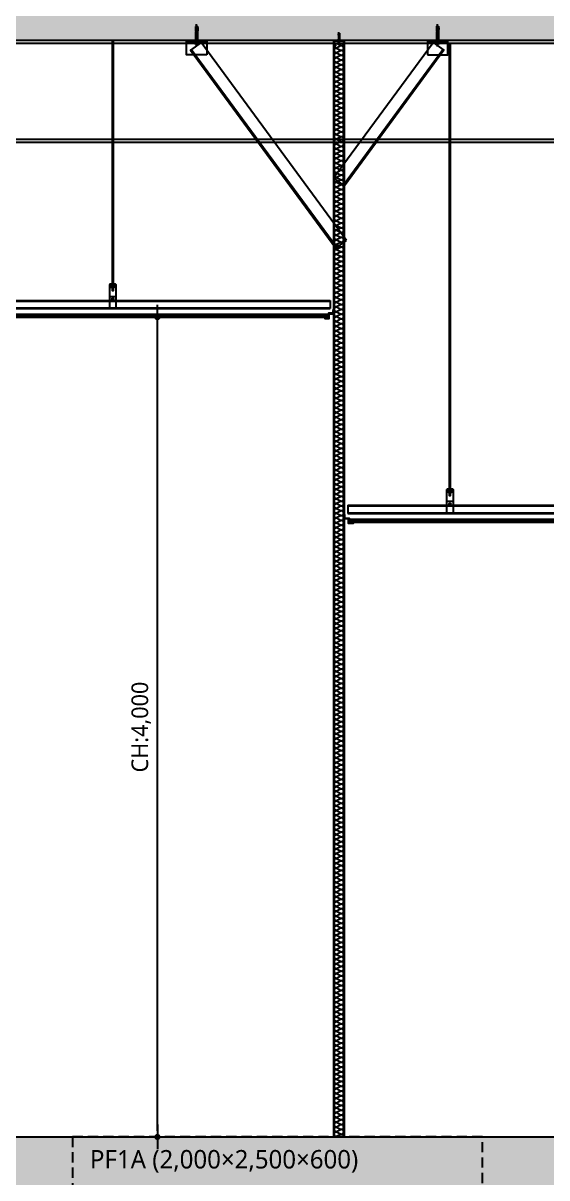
# Model space of a CAD drawing. Header units: millimetres. Extents: x 0 to 672800, y 0 to 118800.
# Drawn here: x 274209 to 276765, y 26244 to 31879 of the extents above; entities that cross this region are included whole.
import ezdxf
from ezdxf.enums import TextEntityAlignment as Align

# ---------------------------------------------------------------- set-up
doc = ezdxf.new("R2010")
doc.units = ezdxf.units.MM
doc.header["$LTSCALE"] = 200
doc.linetypes.add('CEN-GAUN', pattern=[32.2, 30, -1, 0.2, -1])
doc.linetypes.add('HIDDEN', pattern=[0.375, 0.25, -0.125])
doc.layers.get('DEFPOINTS').update_dxf_attribs({"color": 137})
for name, color, linetype in [('0파일', 251, 'HIDDEN'), ('5기초', 5, 'HIDDEN'), ('5기초버림콘크리트', 251, 'HIDDEN'), ('A-CON', 2, 'Continuous'), ('A-DET', 5, 'Continuous'), ('A-FLOR-STUD', 9, 'Continuous'), ('A-MET', 4, 'Continuous'), ('A_ME_B&N', 6, 'Continuous'), ('CEILING', 6, 'Continuous'), ('CEN', 1, 'CEN-GAUN'), ('ELE-4', 4, 'Continuous'), ('ELE-STL', 252, 'Continuous'), ('HAT-254', 254, 'Continuous'), ('HAT-INS', 252, 'Continuous'), ('S-253', 252, 'Continuous'), ('STEEL', 4, 'Continuous')]:
    doc.layers.add(name, color=color, linetype=linetype)
doc.layers.add('check', color=61, linetype='Continuous', plot=False)
doc.styles.add('$0$스타일1', font='malgun.ttf')
doc.styles.add('스타일1', font='malgun.ttf')
doc.dimstyles.new('CJA', dxfattribs={"dimscale": 300, "dimtxt": 2.7, "dimasz": 1, "dimexe": 2, "dimexo": 3, "dimgap": 1, "dimtad": 1, "dimdec": 0, "dimzin": 1, "dimdsep": 46, "dimlunit": 6, "dimtxsty": '$0$스타일1', "dimblk": 'CJDOT', "dimcen": 0.09, "dimdle": 1, "dimclrd": 256, "dimclre": 256, "dimclrt": 3, "dimadec": 0, "dimazin": 0, "dimtfac": 1, "dimtdec": 0, "dimtix": 1, "dimtmove": 2, "dimatfit": 3, "dimldrblk": 'CJDOT', "dimfxl": 1, "dimtolj": 1, "dimtzin": 1, "dimarcsym": 0})

# ---------------------------------------------------------------- blocks, each defined once
blk = doc.blocks.new('*U319')
at = {"layer": 'HAT-INS'}
for points in [[(0, 0, 0.414214), (0.25, 0.25), (0, 0.75, -1), (0.5, 0.75), (0.25, 0.25, 0.414214), (0.5, 0)], [(0.5, 0, 0.414214), (0.75, 0.25), (0.5, 0.75, -1), (1, 0.75), (0.75, 0.25, 0.414214), (1, 0)], [(1, 0, 0.414214), (1.25, 0.25), (1, 0.75, -1), (1.5, 0.75), (1.25, 0.25, 0.414214), (1.5, 0)], [(1.5, 0, 0.414214), (1.75, 0.25), (1.5, 0.75, -1), (2, 0.75), (1.75, 0.25, 0.414214), (2, 0)], [(2, 0, 0.414214), (2.25, 0.25), (2, 0.75, -1), (2.5, 0.75), (2.25, 0.25, 0.414214), (2.5, 0)], [(2.5, 0, 0.414214), (2.75, 0.25), (2.5, 0.75, -1), (3, 0.75), (2.75, 0.25, 0.414214), (3, 0)], [(3, 0, 0.414214), (3.25, 0.25), (3, 0.75, -1), (3.5, 0.75), (3.25, 0.25, 0.414214), (3.5, 0)], [(3.5, 0, 0.414214), (3.75, 0.25), (3.5, 0.75, -1), (4, 0.75), (3.75, 0.25, 0.414214), (4, 0)], [(4, 0, 0.414214), (4.25, 0.25), (4, 0.75, -1), (4.5, 0.75), (4.25, 0.25, 0.414214), (4.5, 0)], [(4.5, 0, 0.414214), (4.75, 0.25), (4.5, 0.75, -1), (5, 0.75), (4.75, 0.25, 0.414214), (5, 0)], [(5, 0, 0.414214), (5.25, 0.25), (5, 0.75, -1), (5.5, 0.75), (5.25, 0.25, 0.414214), (5.5, 0)], [(5.5, 0, 0.414214), (5.75, 0.25), (5.5, 0.75, -1), (6, 0.75), (5.75, 0.25, 0.414214), (6, 0)], [(6, 0, 0.414214), (6.25, 0.25), (6, 0.75, -1), (6.5, 0.75), (6.25, 0.25, 0.414214), (6.5, 0)], [(6.5, 0, 0.414214), (6.75, 0.25), (6.5, 0.75, -1), (7, 0.75), (6.75, 0.25, 0.414214), (7, 0)], [(7, 0, 0.414214), (7.25, 0.25), (7, 0.75, -1), (7.5, 0.75), (7.25, 0.25, 0.414214), (7.5, 0)], [(7.5, 0, 0.414214), (7.75, 0.25), (7.5, 0.75, -1), (8, 0.75), (7.75, 0.25, 0.414214), (8, 0)], [(8, 0, 0.414214), (8.25, 0.25), (8, 0.75, -1), (8.5, 0.75), (8.25, 0.25, 0.414214), (8.5, 0)], [(8.5, 0, 0.414214), (8.75, 0.25), (8.5, 0.75, -1), (9, 0.75), (8.75, 0.25, 0.414214), (9, 0)], [(9, 0, 0.414214), (9.25, 0.25), (9, 0.75, -1), (9.5, 0.75), (9.25, 0.25, 0.414214), (9.5, 0)], [(9.5, 0, 0.414214), (9.75, 0.25), (9.5, 0.75, -1), (10, 0.75), (9.75, 0.25, 0.414214), (10, 0)], [(10, 0, 0.414214), (10.25, 0.25), (10, 0.75, -1), (10.5, 0.75), (10.25, 0.25, 0.414214), (10.5, 0)], [(10.5, 0, 0.414214), (10.75, 0.25), (10.5, 0.75, -1), (11, 0.75), (10.75, 0.25, 0.414214), (11, 0)], [(11, 0, 0.414214), (11.25, 0.25), (11, 0.75, -1), (11.5, 0.75), (11.25, 0.25, 0.414214), (11.5, 0)], [(11.5, 0, 0.414214), (11.75, 0.25), (11.5, 0.75, -1), (12, 0.75), (11.75, 0.25, 0.414214), (12, 0)], [(12, 0, 0.414214), (12.25, 0.25), (12, 0.75, -1), (12.5, 0.75), (12.25, 0.25, 0.414214), (12.5, 0)], [(12.5, 0, 0.414214), (12.75, 0.25), (12.5, 0.75, -1), (13, 0.75), (12.75, 0.25, 0.414214), (13, 0)], [(13, 0, 0.414214), (13.25, 0.25), (13, 0.75, -1), (13.5, 0.75), (13.25, 0.25, 0.414214), (13.5, 0)], [(13.5, 0, 0.414214), (13.75, 0.25), (13.5, 0.75, -1), (14, 0.75), (13.75, 0.25, 0.414214), (14, 0)], [(14, 0, 0.414214), (14.25, 0.25), (14, 0.75, -1), (14.5, 0.75), (14.25, 0.25, 0.414214), (14.5, 0)], [(14.5, 0, 0.414214), (14.75, 0.25), (14.5, 0.75, -1), (15, 0.75), (14.75, 0.25, 0.414214), (15, 0)], [(15, 0, 0.414214), (15.25, 0.25), (15, 0.75, -1), (15.5, 0.75), (15.25, 0.25, 0.414214), (15.5, 0)], [(15.5, 0, 0.414214), (15.75, 0.25), (15.5, 0.75, -1), (16, 0.75), (15.75, 0.25, 0.414214), (16, 0)], [(16, 0, 0.414214), (16.25, 0.25), (16, 0.75, -1), (16.5, 0.75), (16.25, 0.25, 0.414214), (16.5, 0)], [(16.5, 0, 0.414214), (16.75, 0.25), (16.5, 0.75, -1), (17, 0.75), (16.75, 0.25, 0.414214), (17, 0)], [(17, 0, 0.414214), (17.25, 0.25), (17, 0.75, -1), (17.5, 0.75), (17.25, 0.25, 0.414214), (17.5, 0)], [(17.5, 0, 0.414214), (17.75, 0.25), (17.5, 0.75, -1), (18, 0.75), (17.75, 0.25, 0.414214), (18, 0)], [(18, 0, 0.414214), (18.25, 0.25), (18, 0.75, -1), (18.5, 0.75), (18.25, 0.25, 0.414214), (18.5, 0)], [(18.5, 0, 0.414214), (18.75, 0.25), (18.5, 0.75, -1), (19, 0.75), (18.75, 0.25, 0.414214), (19, 0)], [(19, 0, 0.414214), (19.25, 0.25), (19, 0.75, -1), (19.5, 0.75), (19.25, 0.25, 0.414214), (19.5, 0)], [(19.5, 0, 0.414214), (19.75, 0.25), (19.5, 0.75, -1), (20, 0.75), (19.75, 0.25, 0.414214), (20, 0)], [(20, 0, 0.414214), (20.25, 0.25), (20, 0.75, -1), (20.5, 0.75), (20.25, 0.25, 0.414214), (20.5, 0)], [(20.5, 0, 0.414214), (20.75, 0.25), (20.5, 0.75, -1), (21, 0.75), (20.75, 0.25, 0.414214), (21, 0)], [(21, 0, 0.414214), (21.25, 0.25), (21, 0.75, -1), (21.5, 0.75), (21.25, 0.25, 0.414214), (21.5, 0)], [(21.5, 0, 0.414214), (21.75, 0.25), (21.5, 0.75, -1), (22, 0.75), (21.75, 0.25, 0.414214), (22, 0)], [(22, 0, 0.414214), (22.25, 0.25), (22, 0.75, -1), (22.5, 0.75), (22.25, 0.25, 0.414214), (22.5, 0)], [(22.5, 0, 0.414214), (22.75, 0.25), (22.5, 0.75, -1), (23, 0.75), (22.75, 0.25, 0.414214), (23, 0)], [(23, 0, 0.414214), (23.25, 0.25), (23, 0.75, -1), (23.5, 0.75), (23.25, 0.25, 0.414214), (23.5, 0)], [(23.5, 0, 0.414214), (23.75, 0.25), (23.5, 0.75, -1), (24, 0.75), (23.75, 0.25, 0.414214), (24, 0)], [(24, 0, 0.414214), (24.25, 0.25), (24, 0.75, -1), (24.5, 0.75), (24.25, 0.25, 0.414214), (24.5, 0)], [(24.5, 0, 0.414214), (24.75, 0.25), (24.5, 0.75, -1), (25, 0.75), (24.75, 0.25, 0.414214), (25, 0)], [(25, 0, 0.414214), (25.25, 0.25), (25, 0.75, -1), (25.5, 0.75), (25.25, 0.25, 0.414214), (25.5, 0)], [(25.5, 0, 0.414214), (25.75, 0.25), (25.5, 0.75, -1), (26, 0.75), (25.75, 0.25, 0.414214), (26, 0)], [(26, 0, 0.414214), (26.25, 0.25), (26, 0.75, -1), (26.5, 0.75), (26.25, 0.25, 0.414214), (26.5, 0)], [(26.5, 0, 0.414214), (26.75, 0.25), (26.5, 0.75, -1), (27, 0.75), (26.75, 0.25, 0.414214), (27, 0)], [(27, 0, 0.414214), (27.25, 0.25), (27, 0.75, -1), (27.5, 0.75), (27.25, 0.25, 0.414214), (27.5, 0)], [(27.5, 0, 0.414214), (27.75, 0.25), (27.5, 0.75, -1), (28, 0.75), (27.75, 0.25, 0.414214), (28, 0)], [(28, 0, 0.414214), (28.25, 0.25), (28, 0.75, -1), (28.5, 0.75), (28.25, 0.25, 0.414214), (28.5, 0)], [(28.5, 0, 0.414214), (28.75, 0.25), (28.5, 0.75, -1), (29, 0.75), (28.75, 0.25, 0.414214), (29, 0)], [(29, 0, 0.414214), (29.25, 0.25), (29, 0.75, -1), (29.5, 0.75), (29.25, 0.25, 0.414214), (29.5, 0)], [(29.5, 0, 0.414214), (29.75, 0.25), (29.5, 0.75, -1), (30, 0.75), (29.75, 0.25, 0.414214), (30, 0)], [(30, 0, 0.414214), (30.25, 0.25), (30, 0.75, -1), (30.5, 0.75), (30.25, 0.25, 0.414214), (30.5, 0)], [(30.5, 0, 0.414214), (30.75, 0.25), (30.5, 0.75, -1), (31, 0.75), (30.75, 0.25, 0.414214), (31, 0)], [(31, 0, 0.414214), (31.25, 0.25), (31, 0.75, -1), (31.5, 0.75), (31.25, 0.25, 0.414214), (31.5, 0)], [(31.5, 0, 0.414214), (31.75, 0.25), (31.5, 0.75, -1), (32, 0.75), (31.75, 0.25, 0.414214), (32, 0)], [(32, 0, 0.414214), (32.25, 0.25), (32, 0.75, -1), (32.5, 0.75), (32.25, 0.25, 0.414214), (32.5, 0)], [(32.5, 0, 0.414214), (32.75, 0.25), (32.5, 0.75, -1), (33, 0.75), (32.75, 0.25, 0.414214), (33, 0)], [(33, 0, 0.414214), (33.25, 0.25), (33, 0.75, -1), (33.5, 0.75), (33.25, 0.25, 0.414214), (33.5, 0)], [(33.5, 0, 0.414214), (33.75, 0.25), (33.5, 0.75, -1), (34, 0.75), (33.75, 0.25, 0.414214), (34, 0)], [(34, 0, 0.414214), (34.25, 0.25), (34, 0.75, -1), (34.5, 0.75), (34.25, 0.25, 0.414214), (34.5, 0)], [(34.5, 0, 0.414214), (34.75, 0.25), (34.5, 0.75, -1), (35, 0.75), (34.75, 0.25, 0.414214), (35, 0)], [(35, 0, 0.414214), (35.25, 0.25), (35, 0.75, -1), (35.5, 0.75), (35.25, 0.25, 0.414214), (35.5, 0)], [(35.5, 0, 0.414214), (35.75, 0.25), (35.5, 0.75, -1), (36, 0.75), (35.75, 0.25, 0.414214), (36, 0)], [(36, 0, 0.414214), (36.25, 0.25), (36, 0.75, -1), (36.5, 0.75), (36.25, 0.25, 0.414214), (36.5, 0)], [(36.5, 0, 0.414214), (36.75, 0.25), (36.5, 0.75, -1), (37, 0.75), (36.75, 0.25, 0.414214), (37, 0)], [(37, 0, 0.414214), (37.25, 0.25), (37, 0.75, -1), (37.5, 0.75), (37.25, 0.25, 0.414214), (37.5, 0)], [(37.5, 0, 0.414214), (37.75, 0.25), (37.5, 0.75, -1), (38, 0.75), (37.75, 0.25, 0.414214), (38, 0)], [(38, 0, 0.414214), (38.25, 0.25), (38, 0.75, -1), (38.5, 0.75), (38.25, 0.25, 0.414214), (38.5, 0)], [(38.5, 0, 0.414214), (38.75, 0.25), (38.5, 0.75, -1), (39, 0.75), (38.75, 0.25, 0.414214), (39, 0)], [(39, 0, 0.414214), (39.25, 0.25), (39, 0.75, -1), (39.5, 0.75), (39.25, 0.25, 0.414214), (39.5, 0)], [(39.5, 0, 0.414214), (39.75, 0.25), (39.5, 0.75, -1), (40, 0.75), (39.75, 0.25, 0.414214), (40, 0)], [(40, 0, 0.414214), (40.25, 0.25), (40, 0.75, -1), (40.5, 0.75), (40.25, 0.25, 0.414214), (40.5, 0)], [(40.5, 0, 0.414214), (40.75, 0.25), (40.5, 0.75, -1), (41, 0.75), (40.75, 0.25, 0.414214), (41, 0)], [(41, 0, 0.414214), (41.25, 0.25), (41, 0.75, -1), (41.5, 0.75), (41.25, 0.25, 0.414214), (41.5, 0)], [(41.5, 0, 0.414214), (41.75, 0.25), (41.5, 0.75, -1), (42, 0.75), (41.75, 0.25, 0.414214), (42, 0)], [(42, 0, 0.414214), (42.25, 0.25), (42, 0.75, -1), (42.5, 0.75), (42.25, 0.25, 0.414214), (42.5, 0)], [(42.5, 0, 0.414214), (42.75, 0.25), (42.5, 0.75, -1), (43, 0.75), (42.75, 0.25, 0.414214), (43, 0)], [(43, 0, 0.414214), (43.25, 0.25), (43, 0.75, -1), (43.5, 0.75), (43.25, 0.25, 0.414214), (43.5, 0)], [(43.5, 0, 0.414214), (43.75, 0.25), (43.5, 0.75, -1), (44, 0.75), (43.75, 0.25, 0.414214), (44, 0)], [(44, 0, 0.414214), (44.25, 0.25), (44, 0.75, -1), (44.5, 0.75), (44.25, 0.25, 0.414214), (44.5, 0)], [(44.5, 0, 0.414214), (44.75, 0.25), (44.5, 0.75, -1), (45, 0.75), (44.75, 0.25, 0.414214), (45, 0)], [(45, 0, 0.414214), (45.25, 0.25), (45, 0.75, -1), (45.5, 0.75), (45.25, 0.25, 0.414214), (45.5, 0)], [(45.5, 0, 0.414214), (45.75, 0.25), (45.5, 0.75, -1), (46, 0.75), (45.75, 0.25, 0.414214), (46, 0)], [(46, 0, 0.414214), (46.25, 0.25), (46, 0.75, -1), (46.5, 0.75), (46.25, 0.25, 0.414214), (46.5, 0)], [(46.5, 0, 0.414214), (46.75, 0.25), (46.5, 0.75, -1), (47, 0.75), (46.75, 0.25, 0.414214), (47, 0)], [(47, 0, 0.414214), (47.25, 0.25), (47, 0.75, -1), (47.5, 0.75), (47.25, 0.25, 0.414214), (47.5, 0)], [(47.5, 0, 0.414214), (47.75, 0.25), (47.5, 0.75, -1), (48, 0.75), (47.75, 0.25, 0.414214), (48, 0)], [(48, 0, 0.414214), (48.25, 0.25), (48, 0.75, -1), (48.5, 0.75), (48.25, 0.25, 0.414214), (48.5, 0)], [(48.5, 0, 0.414214), (48.75, 0.25), (48.5, 0.75, -1), (49, 0.75), (48.75, 0.25, 0.414214), (49, 0)], [(49, 0, 0.414214), (49.25, 0.25), (49, 0.75, -1), (49.5, 0.75), (49.25, 0.25, 0.414214), (49.5, 0)], [(49.5, 0, 0.414214), (49.75, 0.25), (49.5, 0.75, -1), (50, 0.75), (49.75, 0.25, 0.414214), (50, 0)], [(50, 0, 0.414214), (50.25, 0.25), (50, 0.75, -1), (50.5, 0.75), (50.25, 0.25, 0.414214), (50.5, 0)], [(50.5, 0, 0.414214), (50.75, 0.25), (50.5, 0.75, -1), (51, 0.75), (50.75, 0.25, 0.414214), (51, 0)], [(51, 0, 0.414214), (51.25, 0.25), (51, 0.75, -1), (51.5, 0.75), (51.25, 0.25, 0.414214), (51.5, 0)], [(51.5, 0, 0.414214), (51.75, 0.25), (51.5, 0.75, -1), (52, 0.75), (51.75, 0.25, 0.414214), (52, 0)], [(52, 0, 0.414214), (52.25, 0.25), (52, 0.75, -1), (52.5, 0.75), (52.25, 0.25, 0.414214), (52.5, 0)], [(52.5, 0, 0.414214), (52.75, 0.25), (52.5, 0.75, -1), (53, 0.75), (52.75, 0.25, 0.414214), (53, 0)], [(53, 0, 0.414214), (53.25, 0.25), (53, 0.75, -1), (53.5, 0.75), (53.25, 0.25, 0.414214), (53.5, 0)], [(53.5, 0, 0.414214), (53.75, 0.25), (53.5, 0.75, -1), (54, 0.75), (53.75, 0.25, 0.414214), (54, 0)], [(54, 0, 0.414214), (54.25, 0.25), (54, 0.75, -1), (54.5, 0.75), (54.25, 0.25, 0.414214), (54.5, 0)], [(54.5, 0, 0.414214), (54.75, 0.25), (54.5, 0.75, -1), (55, 0.75), (54.75, 0.25, 0.414214), (55, 0)], [(55, 0, 0.414214), (55.25, 0.25), (55, 0.75, -1), (55.5, 0.75), (55.25, 0.25, 0.414214), (55.5, 0)], [(55.5, 0, 0.414214), (55.75, 0.25), (55.5, 0.75, -1), (56, 0.75), (55.75, 0.25, 0.414214), (56, 0)], [(56, 0, 0.414214), (56.25, 0.25), (56, 0.75, -1), (56.5, 0.75), (56.25, 0.25, 0.414214), (56.5, 0)], [(56.5, 0, 0.414214), (56.75, 0.25), (56.5, 0.75, -1), (57, 0.75), (56.75, 0.25, 0.414214), (57, 0)], [(57, 0, 0.414214), (57.25, 0.25), (57, 0.75, -1), (57.5, 0.75), (57.25, 0.25, 0.414214), (57.5, 0)], [(57.5, 0, 0.414214), (57.75, 0.25), (57.5, 0.75, -1), (58, 0.75), (57.75, 0.25, 0.414214), (58, 0)], [(58, 0, 0.414214), (58.25, 0.25), (58, 0.75, -1), (58.5, 0.75), (58.25, 0.25, 0.414214), (58.5, 0)], [(58.5, 0, 0.414214), (58.75, 0.25), (58.5, 0.75, -1), (59, 0.75), (58.75, 0.25, 0.414214), (59, 0)], [(59, 0, 0.414214), (59.25, 0.25), (59, 0.75, -1), (59.5, 0.75), (59.25, 0.25, 0.414214), (59.5, 0)], [(59.5, 0, 0.414214), (59.75, 0.25), (59.5, 0.75, -1), (60, 0.75), (59.75, 0.25, 0.414214), (60, 0)], [(60, 0, 0.414214), (60.25, 0.25), (60, 0.75, -1), (60.5, 0.75), (60.25, 0.25, 0.414214), (60.5, 0)], [(60.5, 0, 0.414214), (60.75, 0.25), (60.5, 0.75, -1), (61, 0.75), (60.75, 0.25, 0.414214), (61, 0)], [(61, 0, 0.414214), (61.25, 0.25), (61, 0.75, -1), (61.5, 0.75), (61.25, 0.25, 0.414214), (61.5, 0)], [(61.5, 0, 0.414214), (61.75, 0.25), (61.5, 0.75, -1), (62, 0.75), (61.75, 0.25, 0.414214), (62, 0)], [(62, 0, 0.414214), (62.25, 0.25), (62, 0.75, -1), (62.5, 0.75), (62.25, 0.25, 0.414214), (62.5, 0)], [(62.5, 0, 0.414214), (62.75, 0.25), (62.5, 0.75, -1), (63, 0.75), (62.75, 0.25, 0.414214), (63, 0)], [(63, 0, 0.414214), (63.25, 0.25), (63, 0.75, -1), (63.5, 0.75), (63.25, 0.25, 0.414214), (63.5, 0)], [(63.5, 0, 0.414214), (63.75, 0.25), (63.5, 0.75, -1), (64, 0.75), (63.75, 0.25, 0.414214), (64, 0)], [(64, 0, 0.414214), (64.25, 0.25), (64, 0.75, -1), (64.5, 0.75), (64.25, 0.25, 0.414214), (64.5, 0)], [(64.5, 0, 0.414214), (64.75, 0.25), (64.5, 0.75, -1), (65, 0.75), (64.75, 0.25, 0.414214), (65, 0)], [(65, 0, 0.414214), (65.25, 0.25), (65, 0.75, -1), (65.5, 0.75), (65.25, 0.25, 0.414214), (65.5, 0)], [(65.5, 0, 0.414214), (65.75, 0.25), (65.5, 0.75, -1), (66, 0.75), (65.75, 0.25, 0.414214), (66, 0)], [(66, 0, 0.414214), (66.25, 0.25), (66, 0.75, -1), (66.5, 0.75), (66.25, 0.25, 0.414214), (66.5, 0)], [(66.5, 0, 0.414214), (66.75, 0.25), (66.5, 0.75, -1), (67, 0.75), (66.75, 0.25, 0.414214), (67, 0)], [(67, 0, 0.414214), (67.25, 0.25), (67, 0.75, -1), (67.5, 0.75), (67.25, 0.25, 0.414214), (67.5, 0)], [(67.5, 0, 0.414214), (67.75, 0.25), (67.5, 0.75, -1), (68, 0.75), (67.75, 0.25, 0.414214), (68, 0)], [(68, 0, 0.414214), (68.25, 0.25), (68, 0.75, -1), (68.5, 0.75), (68.25, 0.25, 0.414214), (68.5, 0)], [(68.5, 0, 0.414214), (68.75, 0.25), (68.5, 0.75, -1), (69, 0.75), (68.75, 0.25, 0.414214), (69, 0)], [(69, 0, 0.414214), (69.25, 0.25), (69, 0.75, -1), (69.5, 0.75), (69.25, 0.25, 0.414214), (69.5, 0)], [(69.5, 0, 0.414214), (69.75, 0.25), (69.5, 0.75, -1), (70, 0.75), (69.75, 0.25, 0.414214), (70, 0)], [(70, 0, 0.414214), (70.25, 0.25), (70, 0.75, -1), (70.5, 0.75), (70.25, 0.25, 0.414214), (70.5, 0)], [(70.5, 0, 0.414214), (70.75, 0.25), (70.5, 0.75, -1), (71, 0.75), (70.75, 0.25, 0.414214), (71, 0)], [(71, 0, 0.414214), (71.25, 0.25), (71, 0.75, -1), (71.5, 0.75), (71.25, 0.25, 0.414214), (71.5, 0)], [(71.5, 0, 0.414214), (71.75, 0.25), (71.5, 0.75, -1), (72, 0.75), (71.75, 0.25, 0.414214), (72, 0)], [(72, 0, 0.414214), (72.25, 0.25), (72, 0.75, -1), (72.5, 0.75), (72.25, 0.25, 0.414214), (72.5, 0)], [(72.5, 0, 0.414214), (72.75, 0.25), (72.5, 0.75, -1), (73, 0.75), (72.75, 0.25, 0.414214), (73, 0)], [(73, 0, 0.414214), (73.25, 0.25), (73, 0.75, -1), (73.5, 0.75), (73.25, 0.25, 0.414214), (73.5, 0)], [(73.5, 0, 0.414214), (73.75, 0.25), (73.5, 0.75, -1), (74, 0.75), (73.75, 0.25, 0.414214), (74, 0)], [(74, 0, 0.414214), (74.25, 0.25), (74, 0.75, -1), (74.5, 0.75), (74.25, 0.25, 0.414214), (74.5, 0)], [(74.5, 0, 0.414214), (74.75, 0.25), (74.5, 0.75, -1), (75, 0.75), (74.75, 0.25, 0.414214), (75, 0)], [(75, 0, 0.414214), (75.25, 0.25), (75, 0.75, -1), (75.5, 0.75), (75.25, 0.25, 0.414214), (75.5, 0)], [(75.5, 0, 0.414214), (75.75, 0.25), (75.5, 0.75, -1), (76, 0.75), (75.75, 0.25, 0.414214), (76, 0)], [(76, 0, 0.414214), (76.25, 0.25), (76, 0.75, -1), (76.5, 0.75), (76.25, 0.25, 0.414214), (76.5, 0)], [(76.5, 0, 0.414214), (76.75, 0.25), (76.5, 0.75, -1), (77, 0.75), (76.75, 0.25, 0.414214), (77, 0)], [(77, 0, 0.414214), (77.25, 0.25), (77, 0.75, -1), (77.5, 0.75), (77.25, 0.25, 0.414214), (77.5, 0)], [(77.5, 0, 0.414214), (77.75, 0.25), (77.5, 0.75, -1), (78, 0.75), (77.75, 0.25, 0.414214), (78, 0)], [(78, 0, 0.414214), (78.25, 0.25), (78, 0.75, -1), (78.5, 0.75), (78.25, 0.25, 0.414214), (78.5, 0)], [(78.5, 0, 0.414214), (78.75, 0.25), (78.5, 0.75, -1), (79, 0.75), (78.75, 0.25, 0.414214), (79, 0)], [(79, 0, 0.414214), (79.25, 0.25), (79, 0.75, -1), (79.5, 0.75), (79.25, 0.25, 0.414214), (79.5, 0)], [(79.5, 0, 0.414214), (79.75, 0.25), (79.5, 0.75, -1), (80, 0.75), (79.75, 0.25, 0.414214), (80, 0)], [(80, 0, 0.414214), (80.25, 0.25), (80, 0.75, -1), (80.5, 0.75), (80.25, 0.25, 0.414214), (80.5, 0)], [(80.5, 0, 0.414214), (80.75, 0.25), (80.5, 0.75, -1), (81, 0.75), (80.75, 0.25, 0.414214), (81, 0)], [(81, 0, 0.414214), (81.25, 0.25), (81, 0.75, -1), (81.5, 0.75), (81.25, 0.25, 0.414214), (81.5, 0)], [(81.5, 0, 0.414214), (81.75, 0.25), (81.5, 0.75, -1), (82, 0.75), (81.75, 0.25, 0.414214), (82, 0)], [(82, 0, 0.414214), (82.25, 0.25), (82, 0.75, -1), (82.5, 0.75), (82.25, 0.25, 0.414214), (82.5, 0)], [(82.5, 0, 0.414214), (82.75, 0.25), (82.5, 0.75, -1), (83, 0.75), (82.75, 0.25, 0.414214), (83, 0)], [(83, 0, 0.414214), (83.25, 0.25), (83, 0.75, -1), (83.5, 0.75), (83.25, 0.25, 0.414214), (83.5, 0)], [(83.5, 0, 0.414214), (83.75, 0.25), (83.5, 0.75, -1), (84, 0.75), (83.75, 0.25, 0.414214), (84, 0)], [(84, 0, 0.414214), (84.25, 0.25), (84, 0.75, -1), (84.5, 0.75), (84.25, 0.25, 0.414214), (84.5, 0)], [(84.5, 0, 0.414214), (84.75, 0.25), (84.5, 0.75, -1), (85, 0.75), (84.75, 0.25, 0.414214), (85, 0)], [(85, 0, 0.414214), (85.25, 0.25), (85, 0.75, -1), (85.5, 0.75), (85.25, 0.25, 0.414214), (85.5, 0)], [(85.5, 0, 0.414214), (85.75, 0.25), (85.5, 0.75, -1), (86, 0.75), (85.75, 0.25, 0.414214), (86, 0)], [(86, 0, 0.414214), (86.25, 0.25), (86, 0.75, -1), (86.5, 0.75), (86.25, 0.25, 0.414214), (86.5, 0)], [(86.5, 0, 0.414214), (86.75, 0.25), (86.5, 0.75, -1), (87, 0.75), (86.75, 0.25, 0.414214), (87, 0)], [(87, 0, 0.414214), (87.25, 0.25), (87, 0.75, -1), (87.5, 0.75), (87.25, 0.25, 0.414214), (87.5, 0)], [(87.5, 0, 0.414214), (87.75, 0.25), (87.5, 0.75, -1), (88, 0.75), (87.75, 0.25, 0.414214), (88, 0)], [(88, 0, 0.414214), (88.25, 0.25), (88, 0.75, -1), (88.5, 0.75), (88.25, 0.25, 0.414214), (88.5, 0)], [(88.5, 0, 0.414214), (88.75, 0.25), (88.5, 0.75, -1), (89, 0.75), (88.75, 0.25, 0.414214), (89, 0)], [(89, 0, 0.414214), (89.25, 0.25), (89, 0.75, -1), (89.5, 0.75), (89.25, 0.25, 0.414214), (89.5, 0)], [(89.5, 0, 0.414214), (89.75, 0.25), (89.5, 0.75, -1), (90, 0.75), (89.75, 0.25, 0.414214), (90, 0)], [(90, 0, 0.414214), (90.25, 0.25), (90, 0.75, -1), (90.5, 0.75), (90.25, 0.25, 0.414214), (90.5, 0)], [(90.5, 0, 0.414214), (90.75, 0.25), (90.5, 0.75, -1), (91, 0.75), (90.75, 0.25, 0.414214), (91, 0)], [(91, 0, 0.414214), (91.25, 0.25), (91, 0.75, -1), (91.5, 0.75), (91.25, 0.25, 0.414214), (91.5, 0)], [(91.5, 0, 0.414214), (91.75, 0.25), (91.5, 0.75, -1), (92, 0.75), (91.75, 0.25, 0.414214), (92, 0)], [(92, 0, 0.414214), (92.25, 0.25), (92, 0.75, -1), (92.5, 0.75), (92.25, 0.25, 0.414214), (92.5, 0)], [(92.5, 0, 0.414214), (92.75, 0.25), (92.5, 0.75, -1), (93, 0.75), (92.75, 0.25, 0.414214), (93, 0)], [(93, 0, 0.414214), (93.25, 0.25), (93, 0.75, -1), (93.5, 0.75), (93.25, 0.25, 0.414214), (93.5, 0)], [(93.5, 0, 0.414214), (93.75, 0.25), (93.5, 0.75, -1), (94, 0.75), (93.75, 0.25, 0.414214), (94, 0)], [(94, 0, 0.414214), (94.25, 0.25), (94, 0.75, -1), (94.5, 0.75), (94.25, 0.25, 0.414214), (94.5, 0)], [(94.5, 0, 0.414214), (94.75, 0.25), (94.5, 0.75, -1), (95, 0.75), (94.75, 0.25, 0.414214), (95, 0)], [(95, 0, 0.414214), (95.25, 0.25), (95, 0.75, -1), (95.5, 0.75), (95.25, 0.25, 0.414214), (95.5, 0)], [(95.5, 0, 0.414214), (95.75, 0.25), (95.5, 0.75, -1), (96, 0.75), (95.75, 0.25, 0.414214), (96, 0)], [(96, 0, 0.414214), (96.25, 0.25), (96, 0.75, -1), (96.5, 0.75), (96.25, 0.25, 0.414214), (96.5, 0)], [(96.5, 0, 0.414214), (96.75, 0.25), (96.5, 0.75, -1), (97, 0.75), (96.75, 0.25, 0.414214), (97, 0)], [(97, 0, 0.414214), (97.25, 0.25), (97, 0.75, -1), (97.5, 0.75), (97.25, 0.25, 0.414214), (97.5, 0)], [(97.5, 0, 0.414214), (97.75, 0.25), (97.5, 0.75, -1), (98, 0.75), (97.75, 0.25, 0.414214), (98, 0)], [(98, 0, 0.414214), (98.25, 0.25), (98, 0.75, -1), (98.5, 0.75), (98.25, 0.25, 0.414214), (98.5, 0)], [(98.5, 0, 0.414214), (98.75, 0.25), (98.5, 0.75, -1), (99, 0.75), (98.75, 0.25, 0.414214), (99, 0)], [(99, 0, 0.414214), (99.25, 0.25), (99, 0.75, -1), (99.5, 0.75), (99.25, 0.25, 0.414214), (99.5, 0)], [(99.5, 0, 0.414214), (99.75, 0.25), (99.5, 0.75, -1), (100, 0.75), (99.75, 0.25, 0.414214), (100, 0)], [(100, 0, 0.414214), (100.25, 0.25), (100, 0.75, -1), (100.5, 0.75), (100.25, 0.25, 0.414214), (100.5, 0)], [(100.5, 0, 0.414214), (100.75, 0.25), (100.5, 0.75, -1), (101, 0.75), (100.75, 0.25, 0.414214), (101, 0)], [(101, 0, 0.414214), (101.25, 0.25), (101, 0.75, -1), (101.5, 0.75), (101.25, 0.25, 0.414214), (101.5, 0)], [(101.5, 0, 0.414214), (101.75, 0.25), (101.5, 0.75, -1), (102, 0.75), (101.75, 0.25, 0.414214), (102, 0)], [(102, 0, 0.414214), (102.25, 0.25), (102, 0.75, -1), (102.5, 0.75), (102.25, 0.25, 0.414214), (102.5, 0)], [(102.5, 0, 0.414214), (102.75, 0.25), (102.5, 0.75, -1), (103, 0.75), (102.75, 0.25, 0.414214), (103, 0)], [(103, 0, 0.414214), (103.25, 0.25), (103, 0.75, -1), (103.5, 0.75), (103.25, 0.25, 0.414214), (103.5, 0)], [(103.5, 0, 0.414214), (103.75, 0.25), (103.5, 0.75, -1), (104, 0.75), (103.75, 0.25, 0.414214), (104, 0)], [(104, 0, 0.414214), (104.25, 0.25), (104, 0.75, -1), (104.5, 0.75), (104.25, 0.25, 0.414214), (104.5, 0)], [(104.5, 0, 0.414214), (104.75, 0.25), (104.5, 0.75, -1), (105, 0.75), (104.75, 0.25, 0.414214), (105, 0)], [(105, 0, 0.414214), (105.25, 0.25), (105, 0.75, -1), (105.5, 0.75), (105.25, 0.25, 0.414214), (105.5, 0)], [(105.5, 0, 0.414214), (105.75, 0.25), (105.5, 0.75, -1), (106, 0.75), (105.75, 0.25, 0.414214), (106, 0)], [(106, 0, 0.414214), (106.25, 0.25), (106, 0.75, -1), (106.5, 0.75), (106.25, 0.25, 0.414214), (106.5, 0)], [(106.5, 0, 0.414214), (106.75, 0.25), (106.5, 0.75, -1), (107, 0.75), (106.75, 0.25, 0.414214), (107, 0)], [(107, 0, 0.414214), (107.25, 0.25), (107, 0.75, -1), (107.5, 0.75), (107.25, 0.25, 0.414214), (107.5, 0)], [(107.5, 0, 0.414214), (107.75, 0.25), (107.5, 0.75, -1), (108, 0.75), (107.75, 0.25, 0.414214), (108, 0)], [(108, 0, 0.414214), (108.25, 0.25), (108, 0.75, -1), (108.5, 0.75), (108.25, 0.25, 0.414214), (108.5, 0)], [(108.5, 0, 0.414214), (108.75, 0.25), (108.5, 0.75, -1), (109, 0.75), (108.75, 0.25, 0.414214), (109, 0)], [(109, 0, 0.414214), (109.25, 0.25), (109, 0.75, -1), (109.5, 0.75), (109.25, 0.25, 0.414214), (109.5, 0)], [(109.5, 0, 0.414214), (109.75, 0.25), (109.5, 0.75, -1), (110, 0.75), (109.75, 0.25, 0.414214), (110, 0)], [(110, 0, 0.414214), (110.25, 0.25), (110, 0.75, -1), (110.5, 0.75), (110.25, 0.25, 0.414214), (110.5, 0)], [(110.5, 0, 0.414214), (110.75, 0.25), (110.5, 0.75, -1), (111, 0.75), (110.75, 0.25, 0.414214), (111, 0)], [(111, 0, 0.414214), (111.25, 0.25), (111, 0.75, -1), (111.5, 0.75), (111.25, 0.25, 0.414214), (111.5, 0)], [(111.5, 0, 0.414214), (111.75, 0.25), (111.5, 0.75, -1), (112, 0.75), (111.75, 0.25, 0.414214), (112, 0)], [(112, 0, 0.414214), (112.25, 0.25), (112, 0.75, -1), (112.5, 0.75), (112.25, 0.25, 0.414214), (112.5, 0)], [(112.5, 0, 0.414214), (112.75, 0.25), (112.5, 0.75, -1), (113, 0.75), (112.75, 0.25, 0.414214), (113, 0)], [(113, 0, 0.414214), (113.25, 0.25), (113, 0.75, -1), (113.5, 0.75), (113.25, 0.25, 0.414214), (113.5, 0)], [(113.5, 0, 0.414214), (113.75, 0.25), (113.5, 0.75, -1), (114, 0.75), (113.75, 0.25, 0.414214), (114, 0)]]:
    blk.add_lwpolyline(points, format="xyb", dxfattribs=at)
blk = doc.blocks.new('XR-SECTION$0$천정단면1')
at = {"color": 8}
for p, q in [((326.1, 66), (9985.1, 66)), ((326.1, 63), (9985.1, 63)), ((8939.9, 84), (8909.9, 84)), ((8931.8, 72), (8918, 72)), ((8924.9, 78.2), (8924.9, 65.8)), ((9985.1, 66), (9985.1, 26)), ((326.1, 29), (9985.1, 29)), ((326.1, 26), (9985.1, 26))]:
    blk.add_line(p, q, dxfattribs=at)
at = {"color": 1}
for p, q in [((10007.5, 11), (9995.7, 11)), ((336.1, -1), (9975.1, -1)), ((336.1, -8), (9975.1, -8)), ((336.1, -16), (9975.1, -16)), ((9975.1, -16), (9975.1, -1))]:
    blk.add_line(p, q, dxfattribs=at)
at = {"color": 8}
for points in [[(8921.5, 1334), (8921.5, 113.9), (8928.2, 113.9), (8928.2, 1334)], [(8939.9, 143), (8938.6, 145), (8911.2, 145), (8909.9, 143), (8909.9, 138), (8911.2, 136), (8938.6, 136), (8939.9, 138), (8909.9, 138)], [(8916.1, 136), (8916.1, 131), (8933.7, 131), (8933.7, 136)]]:
    blk.add_lwpolyline(points, dxfattribs=at)
blk.add_lwpolyline([(8909.9, 143), (8939.9, 143), (8939.9, 24), (8909.9, 24)], close=True, dxfattribs=at)
at = {"color": 6}
blk.add_lwpolyline([(9978.1, -19), (9959.1, -19), (9959.1, -22), (9981.1, -22), (9981.1, 0), (10003.1, 0), (10003.1, 22), (10000.1, 22), (10000.1, 3), (9978.1, 3)], close=True, dxfattribs=at)
at = {"color": 8}
for radius in [4.25, 3.25]:
    blk.add_circle((8924.9, 72), radius, dxfattribs=at)
blk = doc.blocks.new('CJDOT')
blk.add_line((-2, 0), (2, 0))
at = {"const_width": 0.5}
blk.add_lwpolyline([(-0.25, 0, 1), (0.25, 0, 1)], format="xyb", close=True, dxfattribs=at)
blk = doc.blocks.new('*D348')
at = {"layer": 'check', "lineweight": -2, "transparency": 16777216}
for p, q in [((274833.1, 30443.6), (274924.6, 30443.6)), ((274864.6, 26473.6), (274864.6, 30413.6)), ((274833.1, 26443.6), (274924.6, 26443.6))]:
    blk.add_line(p, q, dxfattribs=at)
at = {"layer": 'DEFPOINTS', "color": 0, "transparency": 16777216}
for p in [(274743.1, 30443.6), (274864.6, 30443.6), (274743.1, 26443.6)]:
    blk.add_point(p, dxfattribs=at)
at = {"layer": 'check', "lineweight": -2, "transparency": 16777216, "xscale": 30, "yscale": 30, "zscale": 30}
for p, rotation in [((274864.6, 30443.6), 90), ((274864.6, 26443.6), 270)]:
    blk.add_blockref('CJDOT', p, dxfattribs=dict(at, rotation=rotation))
at = {"layer": 'check', "transparency": 16777216, "insert": (274785.9, 28443.6), "char_height": 81, "attachment_point": 5, "rotation": 90, "style": '$0$스타일1'}
blk.add_mtext('\\A1;CH:4,000', dxfattribs=at)
blk = doc.blocks.new('M10 ANCHOR')
at = {"layer": 'A_ME_B&N', "color": 8}
for p, q in [((-2.1, 22.6), (107.2, 22.6)), ((7.1, 25.8), (7.6, 26.3)), ((7.1, 25.8), (7.1, 19.4)), ((7.6, 18.9), (7.1, 19.4)), ((7.6, 18.9), (7.6, 26.3)), ((7.6, 26.3), (9.7, 26.3)), ((7.6, 18.9), (9.7, 18.9)), ((11.1, 27.6), (9.7, 26.2)), ((9.7, 26.2), (9.7, 18.9)), ((11.1, 17.6), (9.7, 18.9)), ((10.2, 26.6), (12.1, 26.6)), ((10.2, 18.5), (12.1, 18.5)), ((11.1, 27.6), (11.1, 17.6)), ((12.1, 27.6), (11.1, 27.6)), ((12.1, 17.6), (11.1, 17.6)), ((12.1, 31.1), (12.9, 32.4)), ((12.1, 14.1), (12.1, 31.1)), ((12.1, 14.1), (12.9, 12.7)), ((19.4, 32.4), (12.9, 32.4)), ((19.4, 27.5), (12.9, 27.5)), ((19.4, 17.6), (12.9, 17.6)), ((19.4, 12.7), (12.9, 12.7)), ((20.1, 31.1), (19.4, 32.4)), ((20.1, 14.1), (19.4, 12.7)), ((20.1, 12.1), (20.1, 33.1)), ((22.1, 33.1), (20.1, 33.1)), ((22.1, 12.1), (20.1, 12.1)), ((22.1, 12.1), (22.1, 33.1)), ((70.9, 27.6), (22.1, 27.6)), ((22.1, 26.6), (37.1, 26.6)), ((22.1, 18.5), (37.1, 18.5)), ((70.9, 17.6), (22.1, 17.6)), ((37.1, 27.6), (37.1, 17.6)), ((39.1, 27.6), (39.1, 17.6)), ((39.1, 17.6), (39.1, 17.6)), ((70.9, 27.6), (70.9, 17.6)), ((70.9, 18.6), (70.9, 26.5)), ((73.7, 26.2), (71.3, 26.2)), ((73.7, 19), (71.3, 19)), ((85.8, 28.2), (73.7, 27.5)), ((73.7, 21.3), (73.7, 27.5)), ((75.4, 21.4), (73.7, 21.3)), ((75.4, 20.1), (73.7, 20.2)), ((73.7, 20.2), (73.7, 17.5)), ((82.7, 17.1), (73.7, 17.5)), ((85.3, 25.8), (82.6, 25.7)), ((82.8, 17), (82.9, 16.7)), ((86.7, 19.6), (82.9, 19.8)), ((84.8, 16.9), (82.9, 16.7)), ((86.9, 21.9), (83.1, 21.7)), ((83.9, 18), (83.8, 16.3)), ((84, 24.3), (83.9, 27)), ((87.8, 16.9), (84.9, 17)), ((87.9, 17.6), (87.8, 16.9)), ((87.8, 16.9), (87.9, 16.3)), ((87.9, 17.6), (87.9, 16.3)), ((88.8, 16.8), (87.9, 16.3)), ((88.1, 23.7), (88, 27)), ((90.9, 16.7), (88.8, 16.8)), ((90.1, 27.4), (91.2, 27.6)), ((90.9, 17.6), (91.2, 17.6)), ((91, 17.5), (90.9, 16.7)), ((91.2, 27.6), (91.2, 17.6)), ((95.6, 27.6), (91.2, 27.6)), ((95.6, 17.6), (91.2, 17.6)), ((95.6, 17.6), (95.6, 27.6)), ((97.1, 26.1), (95.6, 27.6)), ((95.6, 17.6), (97.1, 19.1)), ((97.1, 19.1), (97.1, 26.1))]:
    blk.add_line(p, q, dxfattribs=at)
blk.add_lwpolyline([(83, 25.7), (83.8, 24.9), (84.7, 25.3), (84.8, 26), (84.2, 26.5), (83.4, 26.4)], close=True, dxfattribs=at)
for points in [[(91, 17.5), (90.2, 18.4), (89, 18.9), (87.8, 19.3), (86.7, 19.6)], [(91.1, 25.2), (90.8, 23.8), (90, 22.9), (88.6, 22.4), (87.7, 22.1), (86.9, 21.9)], [(88.9, 27.9), (89.8, 27.6), (90.5, 27), (91, 26.1), (91.1, 25.2)]]:
    blk.add_lwpolyline(points, dxfattribs=at)
for centre, radius, start, end in [((16.5, 29.9), 4.34, 145.5615, 214.4385), ((28.3, 22.6), 16.2, 162.383, 197.617), ((16.5, 15.2), 4.34, 145.5615, 214.4385), ((15.8, 29.9), 4.34, 325.5615, 34.4385), ((3.9, 22.6), 16.2, 342.383, 17.617), ((15.8, 15.2), 4.34, 325.5615, 34.4385), ((71.3, 26.5), 0.383, 180, 270), ((71.3, 18.6), 0.383, 90, 180), ((75.3, 20.8), 0.618, 278.5979, 81.402), ((83.2, 20.7), 0.945, 96.1253, 252.1482), ((82.7, 17), 0.126, 7.3502, 87.3502), ((83.5, 10.8), 6.36, 78.4927, 96.2076), ((84.9, 16.9), 0.126, 87.3502, 154.0901), ((86.5, 15.7), 12.5, 78.7007, 93), ((98.4, 25.9), 10.5, 173.798, 192.202), ((84.9, 13.6), 5.03, 40.2631, 53.3507), ((86.9, 25.3), 2.05, 308.033, 57.967)]:
    blk.add_arc(centre, radius, start, end, dxfattribs=at)
blk = doc.blocks.new('*U333')
at = {"color": 8}
for p, q in [((326.1, 66), (326.1, 26)), ((326.1, 66), (5250.1, 66)), ((326.1, 63), (5250.1, 63)), ((839.9, 84), (809.9, 84)), ((831.8, 72), (818, 72)), ((824.9, 78.2), (824.9, 65.8)), ((1739.9, 84), (1709.9, 84)), ((1731.8, 72), (1718, 72)), ((1724.9, 78.2), (1724.9, 65.8)), ((2639.9, 84), (2609.9, 84)), ((2631.8, 72), (2618, 72)), ((2624.9, 78.2), (2624.9, 65.8)), ((3539.9, 84), (3509.9, 84)), ((3531.8, 72), (3518, 72)), ((3524.9, 78.2), (3524.9, 65.8)), ((4439.9, 84), (4409.9, 84)), ((4431.8, 72), (4418, 72)), ((4424.9, 78.2), (4424.9, 65.8)), ((5250.1, 66), (5250.1, 26)), ((326.1, 29), (5250.1, 29)), ((326.1, 26), (5250.1, 26))]:
    blk.add_line(p, q, dxfattribs=at)
at = {"color": 1}
for p, q in [((303.7, 11), (315.5, 11)), ((5272.5, 11), (5260.7, 11)), ((336.1, -1), (5240.1, -1)), ((336.1, -16), (336.1, -1)), ((336.1, -8), (5240.1, -8)), ((336.1, -16), (5240.1, -16)), ((5240.1, -16), (5240.1, -1))]:
    blk.add_line(p, q, dxfattribs=at)
at = {"color": 8}
for points in [[(821.5, 2325), (821.5, 113.9), (828.2, 113.9), (828.2, 2325)], [(1721.5, 2325), (1721.5, 113.9), (1728.2, 113.9), (1728.2, 2325)], [(2621.5, 2325), (2621.5, 113.9), (2628.2, 113.9), (2628.2, 2325)], [(3521.5, 2325), (3521.5, 113.9), (3528.2, 113.9), (3528.2, 2325)], [(4421.5, 2325), (4421.5, 113.9), (4428.2, 113.9), (4428.2, 2325)], [(839.9, 143), (838.6, 145), (811.2, 145), (809.9, 143), (809.9, 138), (811.2, 136), (838.6, 136), (839.9, 138), (809.9, 138)], [(816.1, 136), (816.1, 131), (833.7, 131), (833.7, 136)], [(1739.9, 143), (1738.6, 145), (1711.2, 145), (1709.9, 143), (1709.9, 138), (1711.2, 136), (1738.6, 136), (1739.9, 138), (1709.9, 138)], [(1716.1, 136), (1716.1, 131), (1733.7, 131), (1733.7, 136)], [(2639.9, 143), (2638.6, 145), (2611.2, 145), (2609.9, 143), (2609.9, 138), (2611.2, 136), (2638.6, 136), (2639.9, 138), (2609.9, 138)], [(2616.1, 136), (2616.1, 131), (2633.7, 131), (2633.7, 136)], [(3539.9, 143), (3538.6, 145), (3511.2, 145), (3509.9, 143), (3509.9, 138), (3511.2, 136), (3538.6, 136), (3539.9, 138), (3509.9, 138)], [(3516.1, 136), (3516.1, 131), (3533.7, 131), (3533.7, 136)], [(4439.9, 143), (4438.6, 145), (4411.2, 145), (4409.9, 143), (4409.9, 138), (4411.2, 136), (4438.6, 136), (4439.9, 138), (4409.9, 138)], [(4416.1, 136), (4416.1, 131), (4433.7, 131), (4433.7, 136)]]:
    blk.add_lwpolyline(points, dxfattribs=at)
for points in [[(809.9, 143), (839.9, 143), (839.9, 24), (809.9, 24)], [(1709.9, 143), (1739.9, 143), (1739.9, 24), (1709.9, 24)], [(2609.9, 143), (2639.9, 143), (2639.9, 24), (2609.9, 24)], [(3509.9, 143), (3539.9, 143), (3539.9, 24), (3509.9, 24)], [(4409.9, 143), (4439.9, 143), (4439.9, 24), (4409.9, 24)]]:
    blk.add_lwpolyline(points, close=True, dxfattribs=at)
at = {"color": 6}
for points in [[(333.1, -19), (352.1, -19), (352.1, -22), (330.1, -22), (330.1, 0), (308.1, 0), (308.1, 22), (311.1, 22), (311.1, 3), (333.1, 3)], [(5243.1, -19), (5224.1, -19), (5224.1, -22), (5246.1, -22), (5246.1, 0), (5268.1, 0), (5268.1, 22), (5265.1, 22), (5265.1, 3), (5243.1, 3)]]:
    blk.add_lwpolyline(points, close=True, dxfattribs=at)
at = {"color": 8}
for centre, radius in [((824.9, 72), 4.25), ((824.9, 72), 3.25), ((1724.9, 72), 4.25), ((1724.9, 72), 3.25), ((2624.9, 72), 4.25), ((2624.9, 72), 3.25), ((3524.9, 72), 4.25), ((3524.9, 72), 3.25), ((4424.9, 72), 4.25), ((4424.9, 72), 3.25)]:
    blk.add_circle(centre, radius, dxfattribs=at)
blk = doc.blocks.new('pile(500)-section')
at = {"layer": '0파일'}
for p, q in [((-250, 0), (-250, -714.2)), ((-250, 0), (250, 0)), ((250, 0), (250, -739.4))]:
    blk.add_line(p, q, dxfattribs=at)
for points in [[(-250, -714.2, -0.201908), (0, -725.4, 0.417045), (250, -739.4)], [(-250, -714.2, 0.379922), (0, -725.4)]]:
    blk.add_lwpolyline(points, format="xyb", dxfattribs=at)
blk = doc.blocks.new('S-PF1A-S1')
at = {"layer": '5기초'}
blk.add_lwpolyline([(-1000, 0), (-1000, -600), (1000, -600), (1000, 0)], close=True, dxfattribs=at)
at = {"layer": '5기초버림콘크리트'}
blk.add_lwpolyline([(1000, -600), (-1100, -600), (-1100, -660), (1100, -660), (1100, -600), (1000, -600)], dxfattribs=at)
blk.add_blockref('pile(500)-section', (0, -500), dxfattribs=at)
at = {"layer": 'DEFPOINTS', "style": '스타일1'}
blk.add_text('PF1A (2,000×2,500×600)', height=90, dxfattribs=at).set_placement((-260.1, -109), align=Align.MIDDLE_CENTER)

msp = doc.modelspace()

# ---------------------------------------------------------------- hatches: boundary and pattern name
at = {"layer": 'HAT-254'}
h = msp.add_hatch(color=256, dxfattribs=at)
h.dxf.hatch_style = 1
h.paths.add_polyline_path([(266075, 31943.6), (266075, 31793.6), (281000, 31793.6), (281000, 31943.6)])
h = msp.add_hatch(color=256, dxfattribs=at)
h.dxf.hatch_style = 1
h.paths.add_polyline_path([(268400, 23443.6), (268400, 23943.6), (267875, 23943.6), (267875, 26193.6), (280350, 26193.6), (280350, 25743.6), (280750, 25743.6), (280750, 26193.6), (280885, 26193.6), (280885, 26443.6), (265980, 26443.6), (265980, 26543.6), (265880, 26543.6), (265880, 26343.6), (259250, 26343.6), (259250, 26543.6), (259150, 26543.6), (259150, 26443.6), (209150, 26443.6), (209150, 26043.6), (209150, 25743.6), (209550, 25743.6), (209550, 26193.6), (258850, 26193.6), (258950, 26093.6), (263425, 26093.6), (263425, 23943.6), (262900, 23943.6), (262900, 23443.6)])
h.paths.add_polyline_path([(263675, 23943.6), (263675, 26093.6), (267625, 26093.6), (267625, 23943.6)], flags=16)

# ---------------------------------------------------------------- linework, layer by layer
at = {"layer": 'A-CON'}
for points in [[(266075, 31793.6), (266075, 31943.6), (281000, 31943.6), (281000, 31793.6), (266075, 31793.6)], [(209150, 26443.6), (259150, 26443.6), (259150, 26543.6), (259250, 26543.6), (259250, 26343.6), (265880, 26343.6), (265880, 26543.6), (265980, 26543.6), (265980, 26443.6), (280885, 26443.6), (280885, 26193.6), (280750, 26193.6), (280750, 25743.6), (280350, 25743.6), (280350, 26193.6), (267875, 26193.6), (267875, 23943.6), (268400, 23943.6), (268400, 23443.6), (262900, 23443.6), (262900, 23943.6), (263425, 23943.6), (263425, 26093.6), (258950, 26093.6)]]:
    msp.add_lwpolyline(points, dxfattribs=at)
at = {"layer": 'A-DET', "color": 251}
for p, q in [((275740.2, 30783.3), (275030, 31749.7)), ((275771.8, 31088.7), (276257.5, 31749.7))]:
    msp.add_line(p, q, dxfattribs=at)
for points in [[(275787.7, 30818.3), (275077.6, 31784.6), (275025.2, 31746.1), (275735.4, 30779.8), (275787.7, 30818.3)], [(275724.3, 31123.7), (276210, 31784.6), (276262.4, 31746.1), (275776.6, 31085.2), (275724.3, 31123.7)]]:
    msp.add_lwpolyline(points, dxfattribs=at)
at = {"layer": 'A-FLOR-STUD'}
for p, q in [((275105.9, 31788.6), (275005.9, 31788.6)), ((276181.7, 31788.6), (276281.7, 31788.6))]:
    msp.add_line(p, q, dxfattribs=at)
for points in [[(275105.9, 31723.6), (275005.9, 31723.6), (275005.9, 31793.6), (275105.9, 31793.6)], [(276181.7, 31723.6), (276281.7, 31723.6), (276281.7, 31793.6), (276181.7, 31793.6)]]:
    msp.add_lwpolyline(points, close=True, dxfattribs=at)
at = {"layer": 'A-MET'}
msp.add_lwpolyline([(275773.4, 31771.1, -0.414214), (275772.5, 31770.2), (275765, 31770.2), (275765, 31768.6), (275772.5, 31768.6, 0.414214), (275775, 31771.1), (275775, 31791.1, 0.414214), (275772.5, 31793.6), (275727.5, 31793.6, 0.414214), (275725, 31791.1), (275725, 31771.1, 0.414214), (275727.5, 31768.6), (275735, 31768.6), (275735, 31770.2), (275727.5, 31770.2, -0.414214), (275726.6, 31771.1), (275726.6, 31791.1, -0.414214), (275727.5, 31792), (275772.5, 31792, -0.414214), (275773.4, 31791.1)], format="xyb", close=True, dxfattribs=at)
at = {"layer": 'CEN'}
msp.add_line((200250, 26443.6), (285400, 26443.6), dxfattribs=at)
at = {"layer": 'ELE-4'}
msp.add_lwpolyline([(275725, 31793.6), (275775, 31793.6), (275775, 26443.6), (275725, 26443.6), (275725, 31793.6)], dxfattribs=at)
at = {"layer": 'ELE-4', "color": 252, "ltscale": 253}
msp.add_lwpolyline([(275735, 31793.6), (275735, 31792), (275726.6, 31792), (275726.6, 26445.2), (275773.4, 26445.2), (275773.4, 31792), (275765, 31792), (275765, 31793.6)], dxfattribs=at)
at = {"layer": 'ELE-STL'}
for p, q in [((280250, 31779.6), (270625, 31779.6)), ((270657, 31311.6), (280250, 31311.6)), ((270657, 31297.6), (280250, 31297.6))]:
    msp.add_line(p, q, dxfattribs=at)

# ---------------------------------------------------------------- block references
at = {"layer": 'A_ME_B&N', "extrusion": (0, 0, -1), "xscale": -0.9999999999999993, "zscale": -0.9999999999999993, "rotation": 270.0000013406914}
msp.add_blockref('M10 ANCHOR', (-275078.5, 31766.5), dxfattribs=at)
at = {"layer": 'A_ME_B&N', "extrusion": (0, 0, -1), "zscale": -1, "rotation": 89.99999865930859}
msp.add_blockref('M10 ANCHOR', (-276209.1, 31766.5), dxfattribs=at)
at = {"layer": 'A_ME_B&N', "extrusion": (0, 0, -1), "xscale": 0.5000000000000007, "yscale": 0.5000000000000007, "zscale": -0.5, "rotation": 90}
msp.add_blockref('M10 ANCHOR', (-275738.7, 31781), dxfattribs=at)
at = {"layer": 'CEILING', "lineweight": -3}
msp.add_blockref('*U333', (275466.9, 29459.6), dxfattribs=at)
at = {"layer": 'HAT-INS', "xscale": 46.80000000000004, "yscale": 46.80000000000004, "zscale": 46.80000000000004, "rotation": 90}
msp.add_blockref('*U319', (275773.4, 26445.2), dxfattribs=at)
at = {"layer": 'S-253'}
msp.add_blockref('S-PF1A-S1', (275450, 26443.6), dxfattribs=at)
at = {"layer": 'STEEL'}
msp.add_blockref('XR-SECTION$0$천정단면1', (265721.9, 30459.6), dxfattribs=at)

# ---------------------------------------------------------------- dimensions: what is measured, and where the dimension line sits
at = {"layer": 'check'}
dim = msp.add_linear_dim(base=(274864.6, 30443.6), p1=(274743.1, 26443.6), p2=(274743.1, 30443.6), angle=270, text='CH:<>', dimstyle='CJA', override={"dimscale": 30, "dimclrd": 256, "dimclre": 256, "dimclrt": 256}, dxfattribs=at)
dim.commit()
dim.dimension.update_dxf_attribs({"geometry": '*D348', "text_midpoint": (274785.9, 28443.6)})

doc.saveas('drawing.dxf')
